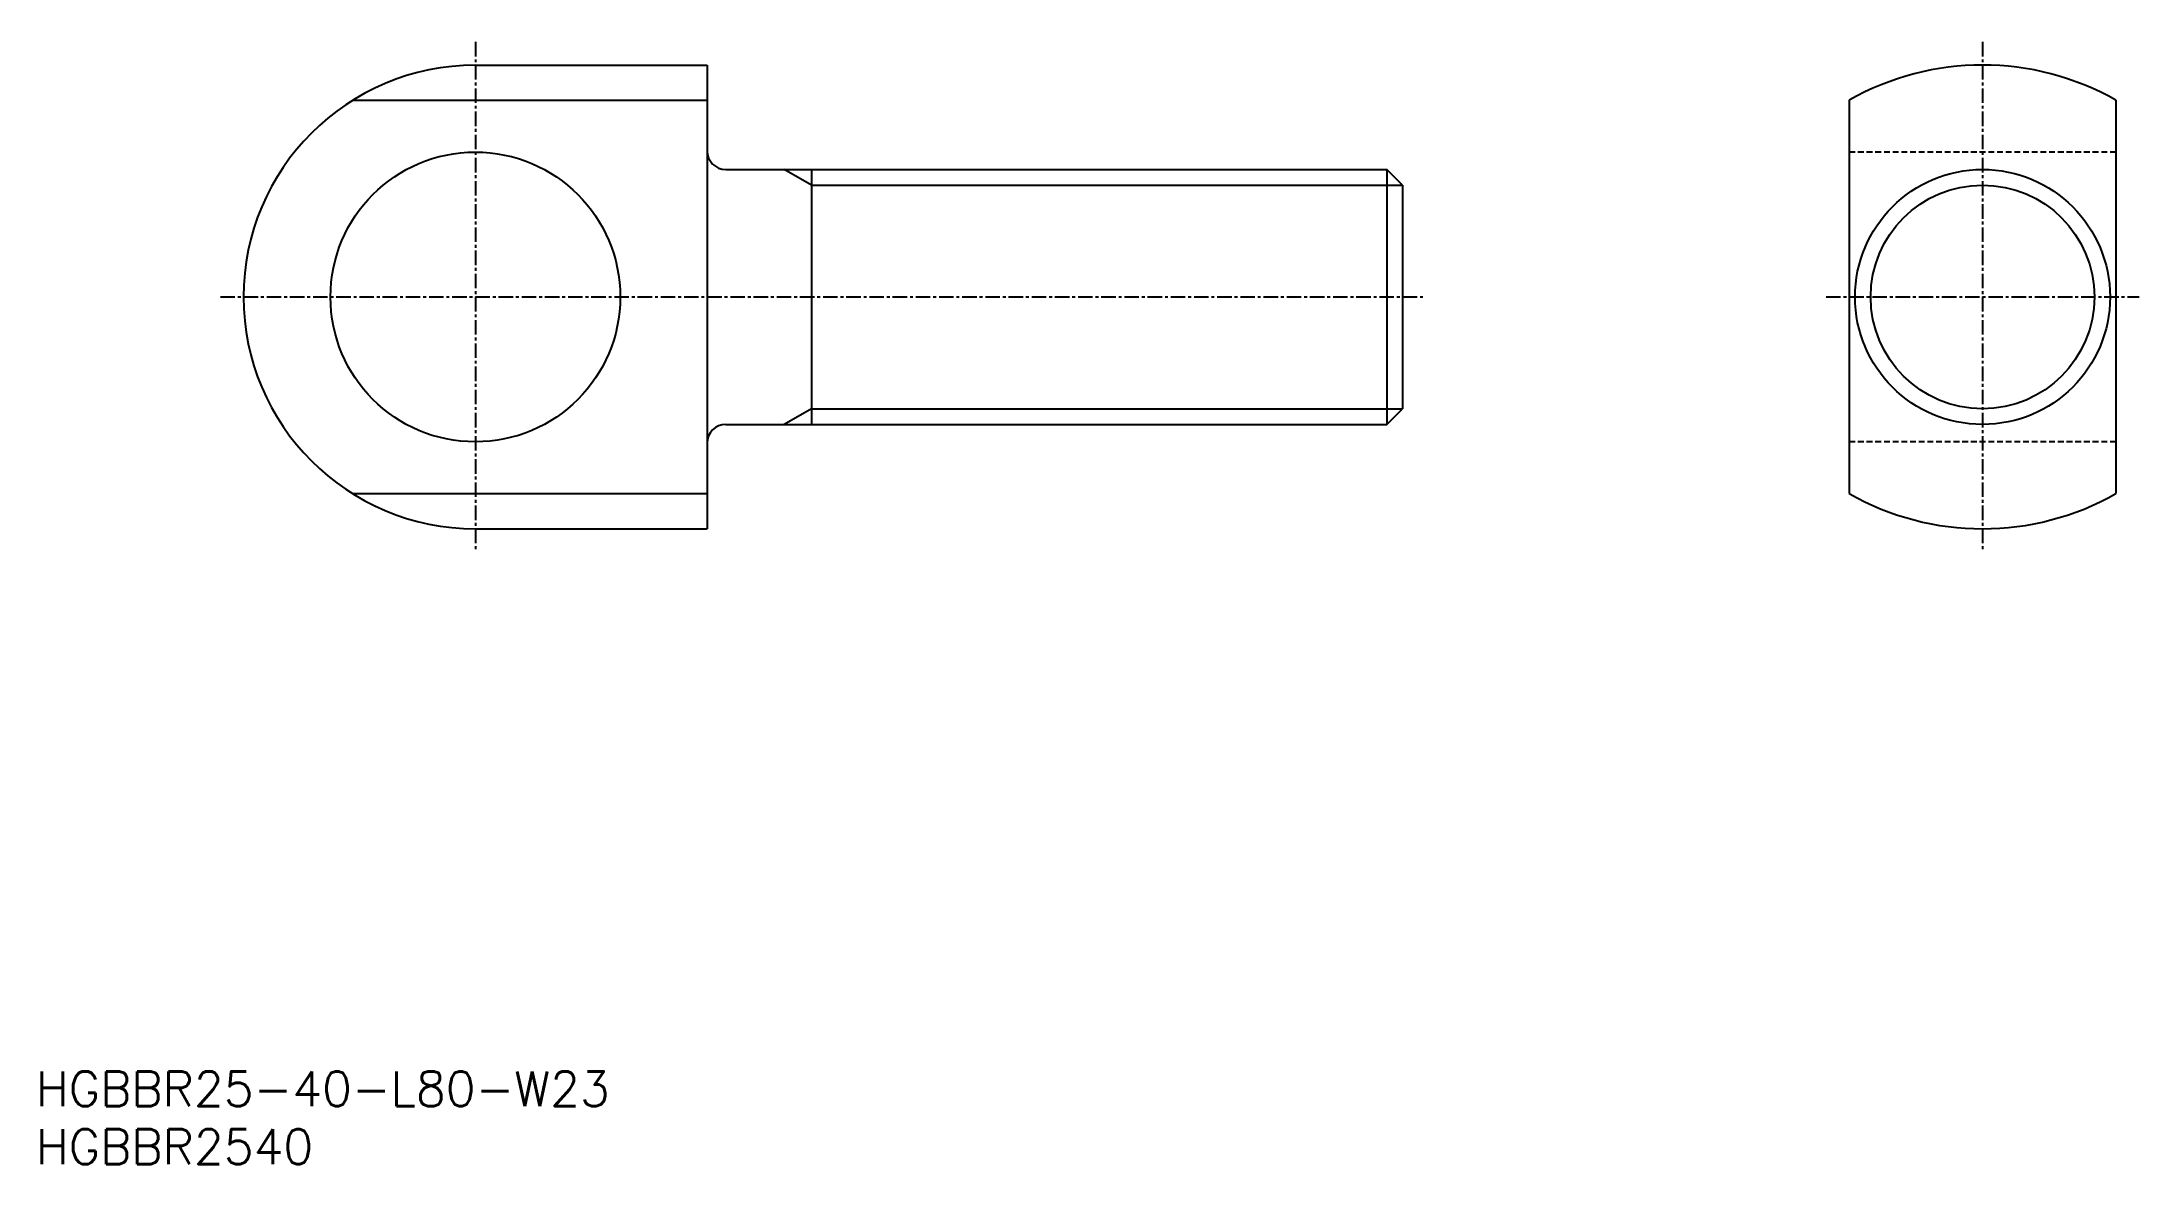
# Model space of a CAD drawing. Extents: x 1 to 181, y 0 to 97.
import ezdxf
from ezdxf.enums import TextEntityAlignment as Align

# ---------------------------------------------------------------- set-up
doc = ezdxf.new("R2010")
doc.units = 0
doc.linetypes.add('CENTER', pattern=[2, 1.25, -0.25, 0.25, -0.25])
doc.linetypes.add('DASHED', pattern=[0.75, 0.5, -0.25])
doc.layers.get('0').update_dxf_attribs({"linetype": 'CONTINUOUS'})
doc.layers.add('CENTER', color=1, linetype='CENTER')
doc.styles.get("Standard").update_dxf_attribs({"font": 'txt.shx'})

msp = doc.modelspace()

# ---------------------------------------------------------------- linework, layer by layer
at = {"color": 7, "linetype": 'CONTINUOUS'}
for p, q in [((37.91, 94.81), (57.91, 94.81)), ((57.91, 94.81), (57.91, 54.81)), ((27.32, 91.78), (57.91, 91.78)), ((156.44, 91.78), (156.44, 57.85)), ((179.44, 91.78), (179.44, 57.85)), ((59.51, 85.81), (116.55, 85.81)), ((66.91, 85.81), (66.91, 63.81)), ((116.55, 85.81), (116.55, 63.81)), ((117.91, 84.46), (116.55, 85.81)), ((117.91, 84.46), (117.91, 65.17)), ((17.91, 74.81), (17.91, 74.81)), ((116.55, 63.81), (117.91, 65.17)), ((59.51, 63.81), (116.55, 63.81)), ((27.32, 57.85), (57.91, 57.85)), ((37.91, 54.81), (57.91, 54.81))]:
    msp.add_line(p, q, dxfattribs=at)
at = {"color": 3, "linetype": 'DASHED'}
for p, q in [((179.44, 87.31), (156.44, 87.31)), ((179.44, 62.31), (156.44, 62.31))]:
    msp.add_line(p, q, dxfattribs=at)
at = {"color": 3, "linetype": 'CONTINUOUS'}
for p, q in [((66.91, 84.46), (64.56, 85.81)), ((66.91, 84.46), (117.91, 84.46)), ((66.91, 65.17), (64.56, 63.81)), ((66.91, 65.17), (117.91, 65.17))]:
    msp.add_line(p, q, dxfattribs=at)
at = {"color": 7, "linetype": 'CONTINUOUS'}
for centre, radius in [((37.91, 74.81), 12.5), ((167.94, 74.81), 11)]:
    msp.add_circle(centre, radius, dxfattribs=at)
at = {"color": 3, "linetype": 'CONTINUOUS'}
msp.add_circle((167.94, 74.81), 9.65, dxfattribs=at)
at = {"color": 7, "linetype": 'CONTINUOUS'}
for centre, radius, start, end in [((37.91, 74.81), 20, 90, 180), ((167.94, 71.5), 23.32, 60.4471, 119.5529), ((59.51, 87.41), 1.6, 180, 270), ((37.91, 74.81), 20, 180, 270), ((59.51, 62.21), 1.6, 90, 180), ((167.94, 78.13), 23.32, 240.4471, 299.5529)]:
    msp.add_arc(centre, radius, start, end, dxfattribs=at)
at = {"layer": 'CENTER', "color": 1, "linetype": 'CENTER'}
for p, q in [((37.91, 96.81), (37.91, 52.81)), ((167.94, 96.81), (167.94, 52.81)), ((15.91, 74.81), (119.91, 74.81)), ((154.44, 74.81), (181.44, 74.81))]:
    msp.add_line(p, q, dxfattribs=at)

# ---------------------------------------------------------------- texts
at = {"color": 7, "linetype": 'CONTINUOUS'}
for s, p in [('HGBBR25-40-L80-W23', (0, 6.5)), ('HGBBR2540', (0, 1.5))]:
    msp.add_text(s, height=3, dxfattribs=at).set_placement(p, align=Align.MIDDLE_LEFT)

doc.saveas('drawing.dxf')
